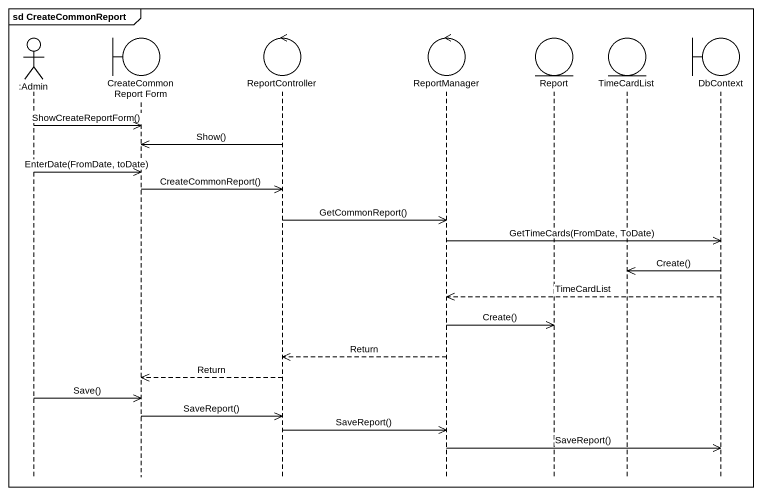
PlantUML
@startuml
mainframe sd CreateCommonReport
hide footbox
actor ":Admin" as Admin
boundary "CreateCommonReport Form" as CreateCommonReport_Form
control ReportController
control ReportManager
entity Report
entity TimeCardList
boundary DbContext

Admin ->> CreateCommonReport_Form : ShowCreateReportForm()
ReportController ->> CreateCommonReport_Form : Show()
Admin ->> CreateCommonReport_Form : EnterDate(FromDate, toDate)
CreateCommonReport_Form ->> ReportController : CreateCommonReport()
ReportController ->> ReportManager : GetCommonReport()
ReportManager ->> DbContext : GetTimeCards(FromDate, ToDate)
DbContext ->> TimeCardList : Create()
DbContext -->> ReportManager : TimeCardList
ReportManager ->> Report : Create()
ReportManager -->> ReportController : Return
ReportController -->> CreateCommonReport_Form : Return
Admin ->> CreateCommonReport_Form : Save()
CreateCommonReport_Form ->> ReportController : SaveReport()
ReportController ->> ReportManager : SaveReport()
ReportManager ->> DbContext : SaveReport()
@enduml
